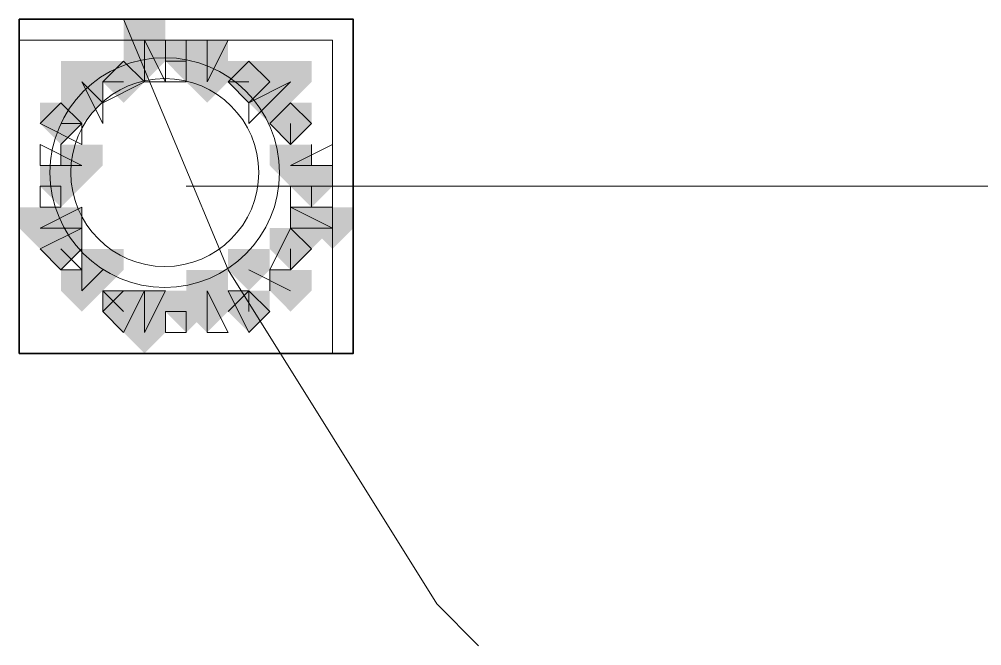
# Model space of a CAD drawing. Header units: millimetres. Extents: x 2315 to 4619, y 1334 to 1897.
# Drawn here: x 3830.101 to 3832.918, y 1550.858 to 1552.691 of the extents above; entities that cross this region are included whole.
import ezdxf

# ---------------------------------------------------------------- set-up
doc = ezdxf.new("R2010")
doc.units = ezdxf.units.MM
for name, color, linetype, true_color in [('PDF_10', 7, 'Continuous', 0x00b85c), ('PDF_AXIS', 7, 'Continuous', 0x00b85c), ('PDF_柱构件', 7, 'Continuous', 0x00b85c), ('PDF_转运站初步方案', 7, 'Continuous', 0x00b85c)]:
    doc.layers.add(name, color=color, linetype=linetype, true_color=true_color)
doc.layers.add('PDF_中心线层', color=1, linetype='Continuous')
doc.layers.add('PDF_粗实线层', color=7, linetype='Continuous')

msp = doc.modelspace()

# ---------------------------------------------------------------- hatches: boundary and pattern name
at = {"layer": 'PDF_10', "transparency": 33554559}
for points in [[(3830.59, 1552.6298), (3830.5289, 1552.6298), (3830.5289, 1552.5687), (3830.59, 1552.5076), (3830.6511, 1552.5687), (3830.6511, 1552.6298)], [(3830.59, 1552.6298), (3830.5289, 1552.6298), (3830.5289, 1552.5687), (3830.59, 1552.5076), (3830.6511, 1552.5687), (3830.6511, 1552.6298)], [(3830.4068, 1552.5687), (3830.3457, 1552.5687), (3830.3457, 1552.5076), (3830.4068, 1552.4466), (3830.4679, 1552.5076), (3830.4679, 1552.5687)], [(3830.4068, 1552.5687), (3830.3457, 1552.5687), (3830.3457, 1552.5076), (3830.4068, 1552.4466), (3830.4679, 1552.5076), (3830.4679, 1552.5687)], [(3830.7733, 1552.5687), (3830.7122, 1552.5687), (3830.7122, 1552.5076), (3830.7733, 1552.4466), (3830.8344, 1552.5076), (3830.8344, 1552.5687)], [(3830.7733, 1552.5687), (3830.7122, 1552.5687), (3830.7122, 1552.5076), (3830.7733, 1552.4466), (3830.8344, 1552.5076), (3830.8344, 1552.5687)], [(3830.7733, 1552.5687), (3830.7122, 1552.5687), (3830.7122, 1552.5076), (3830.7733, 1552.4466), (3830.8344, 1552.5076), (3830.8344, 1552.5687)], [(3830.2235, 1552.4466), (3830.1625, 1552.4466), (3830.1625, 1552.3855), (3830.2235, 1552.3244), (3830.2846, 1552.3855), (3830.2846, 1552.4466)], [(3830.2235, 1552.4466), (3830.1625, 1552.4466), (3830.1625, 1552.3855), (3830.2235, 1552.3244), (3830.2846, 1552.3855), (3830.2846, 1552.4466)], [(3830.8954, 1552.4466), (3830.8344, 1552.4466), (3830.8344, 1552.3855), (3830.8954, 1552.3244), (3830.9565, 1552.3855), (3830.9565, 1552.4466)], [(3830.8954, 1552.4466), (3830.8344, 1552.4466), (3830.8344, 1552.3855), (3830.8954, 1552.3244), (3830.9565, 1552.3855), (3830.9565, 1552.4466)], [(3830.8954, 1552.4466), (3830.8344, 1552.4466), (3830.8344, 1552.3855), (3830.8954, 1552.3244), (3830.9565, 1552.3855), (3830.9565, 1552.4466)], [(3830.2235, 1552.2633), (3830.1625, 1552.2633), (3830.1625, 1552.2022), (3830.2235, 1552.1412), (3830.2846, 1552.2022), (3830.2846, 1552.2633)], [(3830.2235, 1552.2633), (3830.1625, 1552.2633), (3830.1625, 1552.2022), (3830.2235, 1552.1412), (3830.2846, 1552.2022), (3830.2846, 1552.2633)], [(3830.9565, 1552.2633), (3830.8954, 1552.2633), (3830.8954, 1552.2022), (3830.9565, 1552.1412), (3831.0176, 1552.2022), (3831.0176, 1552.2633)], [(3830.9565, 1552.2633), (3830.8954, 1552.2633), (3830.8954, 1552.2022), (3830.9565, 1552.1412), (3831.0176, 1552.2022), (3831.0176, 1552.2633)], [(3830.2235, 1552.0801), (3830.1625, 1552.0801), (3830.1625, 1552.019), (3830.2235, 1551.9579), (3830.2846, 1552.019), (3830.2846, 1552.0801)], [(3830.2235, 1552.0801), (3830.1625, 1552.0801), (3830.1625, 1552.019), (3830.2235, 1551.9579), (3830.2846, 1552.019), (3830.2846, 1552.0801)], [(3830.8954, 1552.0801), (3830.8344, 1552.0801), (3830.8344, 1552.019), (3830.8954, 1551.9579), (3830.9565, 1552.019), (3830.9565, 1552.0801)], [(3830.8954, 1552.0801), (3830.8344, 1552.0801), (3830.8344, 1552.019), (3830.8954, 1551.9579), (3830.9565, 1552.019), (3830.9565, 1552.0801)], [(3830.4068, 1551.8968), (3830.3457, 1551.8968), (3830.3457, 1551.8357), (3830.4068, 1551.7747), (3830.4679, 1551.8357), (3830.4679, 1551.8968)], [(3830.4068, 1551.8968), (3830.3457, 1551.8968), (3830.3457, 1551.8357), (3830.4068, 1551.7747), (3830.4679, 1551.8357), (3830.4679, 1551.8968)], [(3830.59, 1551.8968), (3830.5289, 1551.8968), (3830.5289, 1551.8357), (3830.59, 1551.7747), (3830.6511, 1551.8357), (3830.6511, 1551.8968)], [(3830.59, 1551.8968), (3830.5289, 1551.8968), (3830.5289, 1551.8357), (3830.59, 1551.7747), (3830.6511, 1551.8357), (3830.6511, 1551.8968)], [(3830.7733, 1551.8968), (3830.7122, 1551.8968), (3830.7122, 1551.8357), (3830.7733, 1551.7747), (3830.8344, 1551.8357), (3830.8344, 1551.8968)], [(3830.7733, 1551.8968), (3830.7122, 1551.8968), (3830.7122, 1551.8357), (3830.7733, 1551.7747), (3830.8344, 1551.8357), (3830.8344, 1551.8968)]]:
    msp.add_hatch(color=6, dxfattribs=at).paths.add_polyline_path(points)
at = {"layer": 'PDF_柱构件', "transparency": 33554559}
for points in [[(3830.4679, 1552.6909), (3830.4068, 1552.6909), (3830.4068, 1552.6298), (3830.4679, 1552.5687), (3830.5289, 1552.6298), (3830.5289, 1552.6909)], [(3830.4679, 1552.6298), (3830.4068, 1552.6298), (3830.4068, 1552.5687), (3830.4679, 1552.5076), (3830.5289, 1552.5687), (3830.5289, 1552.6298)], [(3830.6511, 1552.6298), (3830.59, 1552.6298), (3830.59, 1552.5687), (3830.6511, 1552.5076), (3830.7122, 1552.5687), (3830.7122, 1552.6298)], [(3830.2846, 1552.5687), (3830.2235, 1552.5687), (3830.2235, 1552.5076), (3830.2846, 1552.4466), (3830.3457, 1552.5076), (3830.3457, 1552.5687)], [(3830.6511, 1552.5687), (3830.59, 1552.5687), (3830.59, 1552.5076), (3830.6511, 1552.4466), (3830.7122, 1552.5076), (3830.7122, 1552.5687)], [(3830.8954, 1552.5687), (3830.8344, 1552.5687), (3830.8344, 1552.5076), (3830.8954, 1552.4466), (3830.9565, 1552.5076), (3830.9565, 1552.5687)], [(3830.2846, 1552.5076), (3830.2235, 1552.5076), (3830.2235, 1552.4466), (3830.2846, 1552.3855), (3830.3457, 1552.4466), (3830.3457, 1552.5076)], [(3830.8344, 1552.5076), (3830.7733, 1552.5076), (3830.7733, 1552.4466), (3830.8344, 1552.3855), (3830.8954, 1552.4466), (3830.8954, 1552.5076)], [(3830.2846, 1552.3244), (3830.2235, 1552.3244), (3830.2235, 1552.2633), (3830.2846, 1552.2022), (3830.3457, 1552.2633), (3830.3457, 1552.3244)], [(3830.8954, 1552.3244), (3830.8344, 1552.3244), (3830.8344, 1552.2633), (3830.8954, 1552.2022), (3830.9565, 1552.2633), (3830.9565, 1552.3244)], [(3830.1625, 1552.1412), (3830.1014, 1552.1412), (3830.1014, 1552.0801), (3830.1625, 1552.019), (3830.2235, 1552.0801), (3830.2235, 1552.1412)], [(3830.2235, 1552.1412), (3830.1625, 1552.1412), (3830.1625, 1552.0801), (3830.2235, 1552.019), (3830.2846, 1552.0801), (3830.2846, 1552.1412)], [(3830.9565, 1552.1412), (3830.8954, 1552.1412), (3830.8954, 1552.0801), (3830.9565, 1552.019), (3831.0176, 1552.0801), (3831.0176, 1552.1412)], [(3831.0176, 1552.1412), (3830.9565, 1552.1412), (3830.9565, 1552.0801), (3831.0176, 1552.019), (3831.0787, 1552.0801), (3831.0787, 1552.1412)], [(3830.3457, 1552.019), (3830.2846, 1552.019), (3830.2846, 1551.9579), (3830.3457, 1551.8968), (3830.4068, 1551.9579), (3830.4068, 1552.019)], [(3830.7733, 1552.019), (3830.7122, 1552.019), (3830.7122, 1551.9579), (3830.7733, 1551.8968), (3830.8344, 1551.9579), (3830.8344, 1552.019)], [(3830.2846, 1551.9579), (3830.2235, 1551.9579), (3830.2235, 1551.8968), (3830.2846, 1551.8357), (3830.3457, 1551.8968), (3830.3457, 1551.9579)], [(3830.6511, 1551.9579), (3830.59, 1551.9579), (3830.59, 1551.8968), (3830.6511, 1551.8357), (3830.7122, 1551.8968), (3830.7122, 1551.9579)], [(3830.8954, 1551.9579), (3830.8344, 1551.9579), (3830.8344, 1551.8968), (3830.8954, 1551.8357), (3830.9565, 1551.8968), (3830.9565, 1551.9579)], [(3830.4679, 1551.8968), (3830.4068, 1551.8968), (3830.4068, 1551.8357), (3830.4679, 1551.7747), (3830.5289, 1551.8357), (3830.5289, 1551.8968)], [(3830.6511, 1551.8968), (3830.59, 1551.8968), (3830.59, 1551.8357), (3830.6511, 1551.7747), (3830.7122, 1551.8357), (3830.7122, 1551.8968)], [(3830.4679, 1551.8357), (3830.4068, 1551.8357), (3830.4068, 1551.7747), (3830.4679, 1551.7136), (3830.5289, 1551.7747), (3830.5289, 1551.8357)]]:
    msp.add_hatch(color=6, dxfattribs=at).paths.add_polyline_path(points)
at = {"layer": 'PDF_转运站初步方案', "transparency": 33554559}
for points in [[(3830.59, 1552.6298), (3830.5289, 1552.6298), (3830.5289, 1552.5687), (3830.59, 1552.5076), (3830.6511, 1552.5687), (3830.6511, 1552.6298)], [(3830.59, 1552.6298), (3830.5289, 1552.6298), (3830.5289, 1552.5687), (3830.59, 1552.5076), (3830.6511, 1552.5687), (3830.6511, 1552.6298)], [(3830.4068, 1552.5687), (3830.3457, 1552.5687), (3830.3457, 1552.5076), (3830.4068, 1552.4466), (3830.4679, 1552.5076), (3830.4679, 1552.5687)], [(3830.4068, 1552.5687), (3830.3457, 1552.5687), (3830.3457, 1552.5076), (3830.4068, 1552.4466), (3830.4679, 1552.5076), (3830.4679, 1552.5687)], [(3830.7733, 1552.5687), (3830.7122, 1552.5687), (3830.7122, 1552.5076), (3830.7733, 1552.4466), (3830.8344, 1552.5076), (3830.8344, 1552.5687)], [(3830.7733, 1552.5687), (3830.7122, 1552.5687), (3830.7122, 1552.5076), (3830.7733, 1552.4466), (3830.8344, 1552.5076), (3830.8344, 1552.5687)], [(3830.2235, 1552.4466), (3830.1625, 1552.4466), (3830.1625, 1552.3855), (3830.2235, 1552.3244), (3830.2846, 1552.3855), (3830.2846, 1552.4466)], [(3830.2235, 1552.4466), (3830.1625, 1552.4466), (3830.1625, 1552.3855), (3830.2235, 1552.3244), (3830.2846, 1552.3855), (3830.2846, 1552.4466)], [(3830.8954, 1552.4466), (3830.8344, 1552.4466), (3830.8344, 1552.3855), (3830.8954, 1552.3244), (3830.9565, 1552.3855), (3830.9565, 1552.4466)], [(3830.8954, 1552.4466), (3830.8344, 1552.4466), (3830.8344, 1552.3855), (3830.8954, 1552.3244), (3830.9565, 1552.3855), (3830.9565, 1552.4466)], [(3830.2235, 1552.2633), (3830.1625, 1552.2633), (3830.1625, 1552.2022), (3830.2235, 1552.1412), (3830.2846, 1552.2022), (3830.2846, 1552.2633)], [(3830.2235, 1552.2633), (3830.1625, 1552.2633), (3830.1625, 1552.2022), (3830.2235, 1552.1412), (3830.2846, 1552.2022), (3830.2846, 1552.2633)], [(3830.9565, 1552.2633), (3830.8954, 1552.2633), (3830.8954, 1552.2022), (3830.9565, 1552.1412), (3831.0176, 1552.2022), (3831.0176, 1552.2633)], [(3830.9565, 1552.2633), (3830.8954, 1552.2633), (3830.8954, 1552.2022), (3830.9565, 1552.1412), (3831.0176, 1552.2022), (3831.0176, 1552.2633)], [(3830.2235, 1552.0801), (3830.1625, 1552.0801), (3830.1625, 1552.019), (3830.2235, 1551.9579), (3830.2846, 1552.019), (3830.2846, 1552.0801)], [(3830.2235, 1552.0801), (3830.1625, 1552.0801), (3830.1625, 1552.019), (3830.2235, 1551.9579), (3830.2846, 1552.019), (3830.2846, 1552.0801)], [(3830.8954, 1552.0801), (3830.8344, 1552.0801), (3830.8344, 1552.019), (3830.8954, 1551.9579), (3830.9565, 1552.019), (3830.9565, 1552.0801)], [(3830.8954, 1552.0801), (3830.8344, 1552.0801), (3830.8344, 1552.019), (3830.8954, 1551.9579), (3830.9565, 1552.019), (3830.9565, 1552.0801)], [(3830.4068, 1551.8968), (3830.3457, 1551.8968), (3830.3457, 1551.8357), (3830.4068, 1551.7747), (3830.4679, 1551.8357), (3830.4679, 1551.8968)], [(3830.4068, 1551.8968), (3830.3457, 1551.8968), (3830.3457, 1551.8357), (3830.4068, 1551.7747), (3830.4679, 1551.8357), (3830.4679, 1551.8968)], [(3830.59, 1551.8968), (3830.5289, 1551.8968), (3830.5289, 1551.8357), (3830.59, 1551.7747), (3830.6511, 1551.8357), (3830.6511, 1551.8968)], [(3830.59, 1551.8968), (3830.5289, 1551.8968), (3830.5289, 1551.8357), (3830.59, 1551.7747), (3830.6511, 1551.8357), (3830.6511, 1551.8968)], [(3830.7733, 1551.8968), (3830.7122, 1551.8968), (3830.7122, 1551.8357), (3830.7733, 1551.7747), (3830.8344, 1551.8357), (3830.8344, 1551.8968)], [(3830.7733, 1551.8968), (3830.7122, 1551.8968), (3830.7122, 1551.8357), (3830.7733, 1551.7747), (3830.8344, 1551.8357), (3830.8344, 1551.8968)]]:
    msp.add_hatch(color=6, dxfattribs=at).paths.add_polyline_path(points)

# ---------------------------------------------------------------- linework, layer by layer
at = {"layer": 'PDF_10', "color": 6, "lineweight": 18}
for points in [[(3830.59, 1552.5076), (3830.59, 1552.5687), (3830.5289, 1552.5687)], [(3830.3457, 1552.5076), (3830.4068, 1552.5076), (3830.3457, 1552.5076)], [(3830.7733, 1552.5076), (3830.7122, 1552.5076)], [(3830.2235, 1552.3855), (3830.2846, 1552.3855), (3830.2235, 1552.3244)], [(3830.8954, 1552.3244), (3830.8954, 1552.3855)], [(3830.1625, 1552.2022), (3830.2235, 1552.2022), (3830.2235, 1552.1412)], [(3830.9565, 1552.1412), (3830.9565, 1552.2022), (3830.8954, 1552.2022)], [(3830.2235, 1552.019), (3830.2846, 1551.9579)], [(3830.2846, 1552.019), (3830.2235, 1551.9579)], [(3830.8954, 1551.9579), (3830.8954, 1552.019), (3830.8954, 1551.9579)], [(3830.3457, 1551.8968), (3830.4068, 1551.8357)], [(3830.4068, 1551.8968), (3830.3457, 1551.8357)], [(3830.7122, 1551.8357), (3830.7733, 1551.8968), (3830.7733, 1551.8357)], [(3830.5289, 1551.8357), (3830.59, 1551.8357), (3830.59, 1551.7747)]]:
    msp.add_lwpolyline(points, dxfattribs=at)
at = {"layer": 'PDF_AXIS', "color": 6, "lineweight": 18}
msp.add_lwpolyline([(3830.1014, 1551.7136), (3830.1014, 1552.6298), (3831.0176, 1552.6298), (3831.0176, 1551.7136)], close=True, dxfattribs=at)
at = {"layer": 'PDF_中心线层', "color": 6, "lineweight": 18}
for points in [[(3831.4452, 1550.8584), (3831.323, 1550.9806), (3830.7122, 1551.9579), (3830.4068, 1552.6909)], [(3830.59, 1552.2022), (3841.4625, 1552.2022)]]:
    msp.add_lwpolyline(points, dxfattribs=at)
at = {"layer": 'PDF_柱构件', "color": 6, "lineweight": 18}
for points in [[(3830.4679, 1552.6298), (3830.5289, 1552.5076), (3830.4679, 1552.5076)], [(3830.59, 1552.5076), (3830.5289, 1552.5076), (3830.5289, 1552.6298), (3830.59, 1552.6298)], [(3830.7122, 1552.6298), (3830.6511, 1552.5076), (3830.6511, 1552.6298)], [(3830.4679, 1552.5076), (3830.3457, 1552.4466), (3830.3457, 1552.5076), (3830.4068, 1552.5687)], [(3830.7733, 1552.4466), (3830.7122, 1552.5076), (3830.7733, 1552.5687), (3830.8344, 1552.5076)], [(3830.2846, 1552.5076), (3830.3457, 1552.4466), (3830.3457, 1552.3855)], [(3830.8954, 1552.5076), (3830.7733, 1552.3855), (3830.7733, 1552.4466)], [(3830.2846, 1552.3855), (3830.2846, 1552.3244), (3830.1625, 1552.3855), (3830.2235, 1552.4466)], [(3830.8954, 1552.3244), (3830.8344, 1552.3855), (3830.8954, 1552.4466), (3830.9565, 1552.3855)], [(3830.1625, 1552.3244), (3830.2846, 1552.2633), (3830.1625, 1552.2633)], [(3831.0176, 1552.2633), (3830.8954, 1552.2633), (3831.0176, 1552.3244)], [(3830.2235, 1552.2022), (3830.2235, 1552.1412), (3830.1625, 1552.1412), (3830.1625, 1552.2022)], [(3830.8954, 1552.1412), (3830.8954, 1552.2022), (3831.0176, 1552.2022), (3831.0176, 1552.1412)], [(3830.1625, 1552.0801), (3830.2846, 1552.1412), (3830.2846, 1552.0801)], [(3831.0176, 1552.0801), (3830.8954, 1552.0801), (3830.8954, 1552.1412)], [(3830.2846, 1552.0801), (3830.2846, 1551.9579), (3830.2235, 1551.9579), (3830.1625, 1552.019)], [(3830.8344, 1551.9579), (3830.8954, 1552.0801), (3830.9565, 1552.019), (3830.8954, 1551.9579)], [(3830.2846, 1551.8968), (3830.3457, 1551.9579)], [(3830.8954, 1551.8968), (3830.7733, 1551.9579)], [(3830.3457, 1551.8968), (3830.4679, 1551.8968), (3830.4068, 1551.7747), (3830.3457, 1551.8357)], [(3830.4679, 1551.7747), (3830.4679, 1551.8968), (3830.5289, 1551.8968)], [(3830.6511, 1551.7747), (3830.6511, 1551.8968), (3830.7122, 1551.7747)], [(3830.7122, 1551.8968), (3830.7733, 1551.8968), (3830.8344, 1551.8357), (3830.7733, 1551.7747)], [(3830.5289, 1551.8357), (3830.59, 1551.8357), (3830.59, 1551.7747), (3830.5289, 1551.7747)]]:
    msp.add_lwpolyline(points, close=True, dxfattribs=at)
for points in [[(3830.2235, 1552.3244), (3830.2235, 1552.2633)], [(3830.9565, 1552.2633), (3830.9565, 1552.3244)], [(3830.2846, 1551.9579), (3830.2846, 1551.8968)], [(3830.8344, 1551.8968), (3830.8344, 1551.9579)]]:
    msp.add_lwpolyline(points, dxfattribs=at)
at = {"layer": 'PDF_粗实线层', "color": 6, "lineweight": 35}
msp.add_lwpolyline([(3830.1014, 1551.7136), (3830.1014, 1552.6909), (3831.0787, 1552.6909), (3831.0787, 1551.7136)], close=True, dxfattribs=at)
at = {"layer": 'PDF_转运站初步方案', "color": 6, "lineweight": 18}
for radius in [0.3359, 0.2749]:
    msp.add_circle((3830.5272, 1552.2426), radius, dxfattribs=at)

doc.saveas('drawing.dxf')
